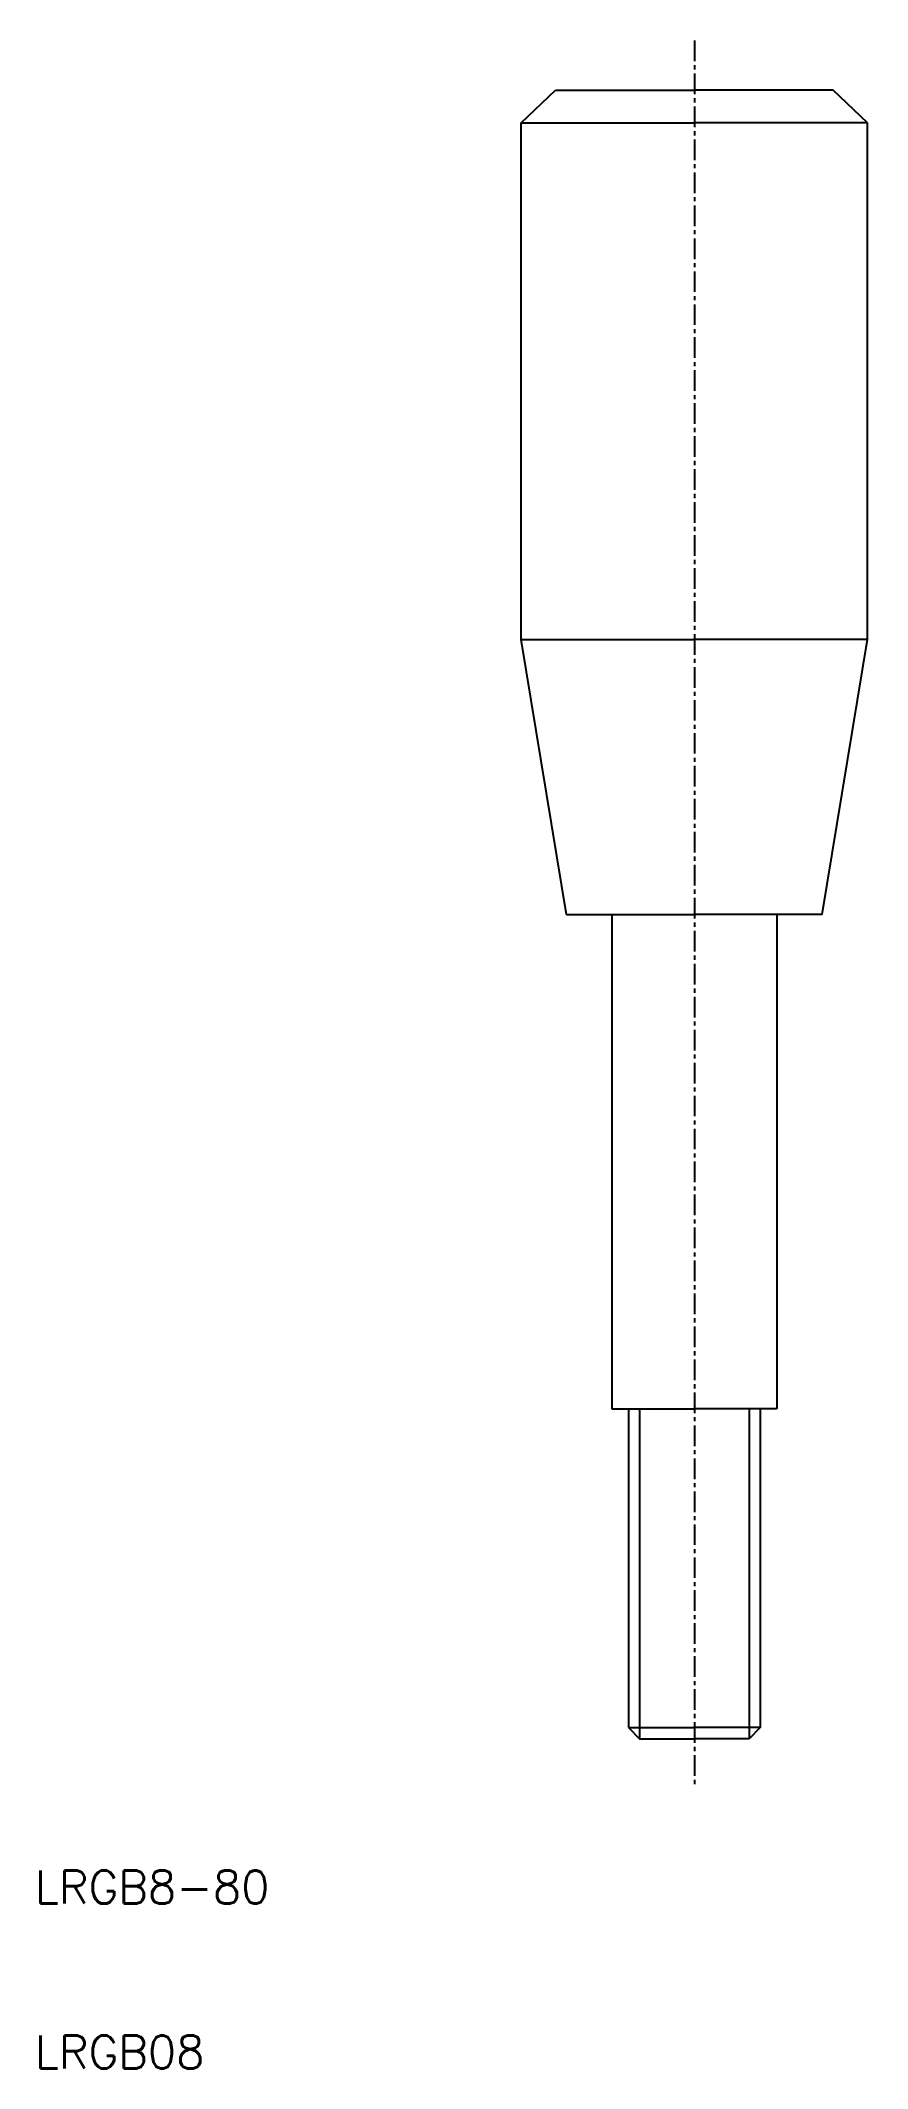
# Model space of a CAD drawing. Extents: x 10 to 61, y 10 to 133.
import ezdxf

# ---------------------------------------------------------------- set-up
doc = ezdxf.new("R2010")
doc.units = 0
doc.linetypes.add('CENTER', pattern=[2, 1.25, -0.25, 0.25, -0.25])
doc.layers.get('0').update_dxf_attribs({"linetype": 'CONTINUOUS'})
doc.layers.add('CENTER', color=1, linetype='CENTER')
doc.styles.get("Standard").update_dxf_attribs({"font": 'txt.shx', "bigfont": 'extfont.shx'})

msp = doc.modelspace()

# ---------------------------------------------------------------- linework, layer by layer
at = {"color": 7, "linetype": 'CONTINUOUS'}
for p, q in [((39.5, 128), (41.58, 130)), ((41.58, 130), (50, 130)), ((58.42, 130), (50, 130)), ((60.5, 128), (58.42, 130)), ((39.5, 96.67), (39.5, 128)), ((39.5, 128), (50, 128)), ((60.5, 128), (50, 128)), ((60.5, 96.67), (60.5, 128)), ((39.5, 96.67), (50, 96.67)), ((42.25, 80), (39.5, 96.67)), ((60.5, 96.67), (50, 96.67)), ((57.75, 80), (60.5, 96.67)), ((42.25, 80), (45, 80)), ((45, 80), (45, 50)), ((45, 80), (50, 80)), ((55, 80), (50, 80)), ((55, 80), (55, 50)), ((57.75, 80), (55, 80)), ((45, 50), (46, 50)), ((46, 50), (46, 30.68)), ((46, 50), (50, 50)), ((54, 50), (50, 50)), ((54, 50), (54, 30.68)), ((55, 50), (54, 50)), ((46, 30.68), (50, 30.68)), ((46, 30.68), (46.68, 30)), ((46.68, 30), (50, 30)), ((54, 30.68), (50, 30.68)), ((53.32, 30), (50, 30)), ((54, 30.68), (53.32, 30))]:
    msp.add_line(p, q, dxfattribs=at)
at = {"color": 3, "linetype": 'CONTINUOUS'}
for p, q in [((46.68, 50), (46.68, 30)), ((53.32, 50), (53.32, 30))]:
    msp.add_line(p, q, dxfattribs=at)
at = {"layer": 'CENTER', "color": 1, "linetype": 'CENTER'}
msp.add_line((50, 133), (50, 27), dxfattribs=at)

# ---------------------------------------------------------------- texts
at = {"color": 7, "linetype": 'CONTINUOUS'}
for s, p in [('LRGB8-80', (10, 20)), ('LRGB08', (10, 10))]:
    msp.add_text(s, height=2, dxfattribs=at).set_placement(p)

doc.saveas('drawing.dxf')
